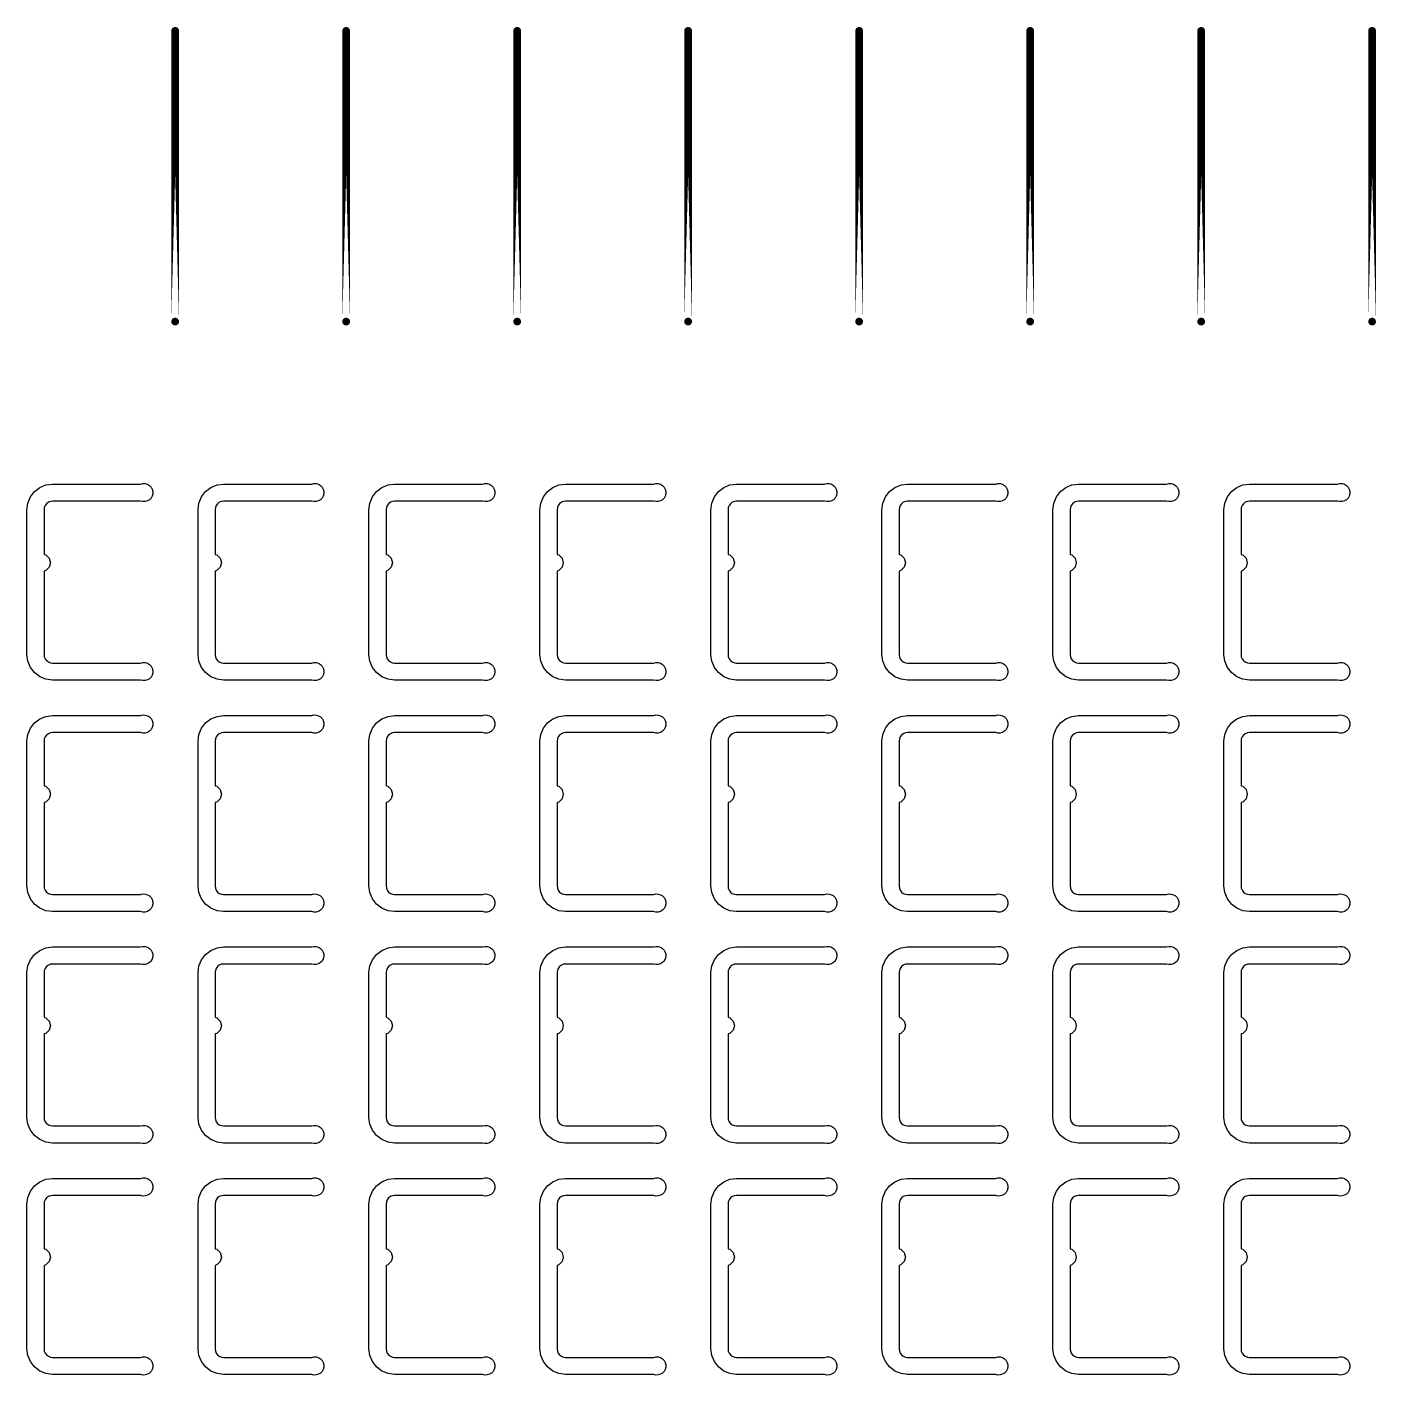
# Model space of a CAD drawing. Extents: x 11 to 212, y 11 to 212.
# Drawn here: x 65.55 to 79.48, y 161.53 to 175.44 of the extents above; entities that cross this region are included whole.
import ezdxf

# ---------------------------------------------------------------- set-up
doc = ezdxf.new("R2010")
doc.units = 0
doc.layers.get('0').update_dxf_attribs({"linetype": 'continuous'})
doc.layers.add('L4', color=7, linetype='continuous')

# ---------------------------------------------------------------- blocks, each defined once
blk = doc.blocks.new('cutlineendpoint')
at = {"const_width": 0.04}
blk.add_lwpolyline([(-0.02, 0, 1), (0.02, 0, 1)], format="xyb", close=True, dxfattribs=at)

msp = doc.modelspace()

# ---------------------------------------------------------------- linework, layer by layer
at = {"layer": 'L4', "const_width": 0.08}
for points in [[(67.082, 172.4), (67.082, 175.4)], [(68.847, 172.4), (68.847, 175.4)], [(70.612, 172.4), (70.612, 175.4)], [(72.376, 172.4), (72.376, 175.4)], [(74.141, 172.4), (74.141, 175.4)], [(75.906, 172.4), (75.906, 175.4)], [(77.671, 172.4), (77.671, 175.4)], [(79.435, 172.4), (79.435, 175.4)]]:
    msp.add_lwpolyline(points, close=True, dxfattribs=at)
at = {"layer": 'L4'}
for points in [[(66.726, 168.876), (66.75, 168.882), (66.774, 168.881), (66.797, 168.874), (66.817, 168.862), (66.834, 168.845), (66.846, 168.824), (66.852, 168.8), (66.852, 168.776), (66.846, 168.753), (66.834, 168.732), (66.817, 168.715), (66.797, 168.702), (66.774, 168.695), (66.75, 168.695), (66.726, 168.7), (65.818, 168.7), (65.749, 168.709), (65.685, 168.735), (65.63, 168.778), (65.588, 168.832), (65.562, 168.896), (65.553, 168.965), (65.553, 170.459), (65.562, 170.527), (65.588, 170.591), (65.63, 170.646), (65.685, 170.688), (65.749, 170.715), (65.818, 170.724), (66.726, 170.724), (66.75, 170.729), (66.774, 170.728), (66.797, 170.721), (66.817, 170.709), (66.834, 170.692), (66.846, 170.671), (66.852, 170.647), (66.852, 170.623), (66.846, 170.6), (66.834, 170.579), (66.817, 170.562), (66.797, 170.549), (66.774, 170.542), (66.75, 170.542), (66.726, 170.547), (65.818, 170.547), (65.795, 170.544), (65.774, 170.535), (65.755, 170.521), (65.741, 170.503), (65.732, 170.482), (65.729, 170.459), (65.729, 169.998), (65.747, 169.993), (65.782, 169.959), (65.794, 169.912), (65.782, 169.865), (65.747, 169.83), (65.729, 169.826), (65.729, 168.965), (65.732, 168.942), (65.741, 168.921), (65.755, 168.902), (65.774, 168.888), (65.795, 168.879), (65.818, 168.876)], [(68.491, 168.876), (68.514, 168.882), (68.538, 168.881), (68.561, 168.874), (68.582, 168.862), (68.599, 168.845), (68.611, 168.824), (68.617, 168.8), (68.617, 168.776), (68.611, 168.753), (68.599, 168.732), (68.582, 168.715), (68.561, 168.702), (68.538, 168.695), (68.514, 168.695), (68.491, 168.7), (67.582, 168.7), (67.514, 168.709), (67.45, 168.735), (67.395, 168.778), (67.353, 168.832), (67.327, 168.896), (67.318, 168.965), (67.318, 170.459), (67.327, 170.527), (67.353, 170.591), (67.395, 170.646), (67.45, 170.688), (67.514, 170.715), (67.582, 170.724), (68.491, 170.724), (68.514, 170.729), (68.538, 170.728), (68.561, 170.721), (68.582, 170.709), (68.599, 170.692), (68.611, 170.671), (68.617, 170.647), (68.617, 170.623), (68.611, 170.6), (68.599, 170.579), (68.582, 170.562), (68.561, 170.549), (68.538, 170.542), (68.514, 170.542), (68.491, 170.547), (67.582, 170.547), (67.56, 170.544), (67.538, 170.535), (67.52, 170.521), (67.506, 170.503), (67.497, 170.482), (67.494, 170.459), (67.494, 169.998), (67.512, 169.993), (67.546, 169.959), (67.559, 169.912), (67.546, 169.865), (67.512, 169.83), (67.494, 169.826), (67.494, 168.965), (67.497, 168.942), (67.506, 168.921), (67.52, 168.902), (67.538, 168.888), (67.56, 168.879), (67.582, 168.876)], [(70.255, 168.876), (70.279, 168.882), (70.303, 168.881), (70.326, 168.874), (70.347, 168.862), (70.364, 168.845), (70.375, 168.824), (70.382, 168.8), (70.382, 168.776), (70.375, 168.753), (70.364, 168.732), (70.347, 168.715), (70.326, 168.702), (70.303, 168.695), (70.279, 168.695), (70.255, 168.7), (69.347, 168.7), (69.279, 168.709), (69.215, 168.735), (69.16, 168.778), (69.118, 168.832), (69.091, 168.896), (69.082, 168.965), (69.082, 170.459), (69.091, 170.527), (69.118, 170.591), (69.16, 170.646), (69.215, 170.688), (69.279, 170.715), (69.347, 170.724), (70.255, 170.724), (70.279, 170.729), (70.303, 170.728), (70.326, 170.721), (70.347, 170.709), (70.364, 170.692), (70.375, 170.671), (70.382, 170.647), (70.382, 170.623), (70.375, 170.6), (70.364, 170.579), (70.347, 170.562), (70.326, 170.549), (70.303, 170.542), (70.279, 170.542), (70.255, 170.547), (69.347, 170.547), (69.324, 170.544), (69.303, 170.535), (69.285, 170.521), (69.271, 170.503), (69.262, 170.482), (69.259, 170.459), (69.259, 169.998), (69.276, 169.993), (69.311, 169.959), (69.324, 169.912), (69.311, 169.865), (69.276, 169.83), (69.259, 169.826), (69.259, 168.965), (69.262, 168.942), (69.271, 168.921), (69.285, 168.902), (69.303, 168.888), (69.324, 168.879), (69.347, 168.876)], [(72.02, 168.876), (72.044, 168.882), (72.068, 168.881), (72.091, 168.874), (72.112, 168.862), (72.128, 168.845), (72.14, 168.824), (72.146, 168.8), (72.146, 168.776), (72.14, 168.753), (72.128, 168.732), (72.112, 168.715), (72.091, 168.702), (72.068, 168.695), (72.044, 168.695), (72.02, 168.7), (71.112, 168.7), (71.043, 168.709), (70.979, 168.735), (70.925, 168.778), (70.883, 168.832), (70.856, 168.896), (70.847, 168.965), (70.847, 170.459), (70.856, 170.527), (70.883, 170.591), (70.925, 170.646), (70.979, 170.688), (71.043, 170.715), (71.112, 170.724), (72.02, 170.724), (72.044, 170.729), (72.068, 170.728), (72.091, 170.721), (72.112, 170.709), (72.128, 170.692), (72.14, 170.671), (72.146, 170.647), (72.146, 170.623), (72.14, 170.6), (72.128, 170.579), (72.112, 170.562), (72.091, 170.549), (72.068, 170.542), (72.044, 170.542), (72.02, 170.547), (71.112, 170.547), (71.089, 170.544), (71.068, 170.535), (71.049, 170.521), (71.035, 170.503), (71.027, 170.482), (71.024, 170.459), (71.024, 169.998), (71.041, 169.993), (71.076, 169.959), (71.088, 169.912), (71.076, 169.865), (71.041, 169.83), (71.024, 169.826), (71.024, 168.965), (71.027, 168.942), (71.035, 168.921), (71.049, 168.902), (71.068, 168.888), (71.089, 168.879), (71.112, 168.876)], [(73.785, 168.876), (73.808, 168.882), (73.832, 168.881), (73.856, 168.874), (73.876, 168.862), (73.893, 168.845), (73.905, 168.824), (73.911, 168.8), (73.911, 168.776), (73.905, 168.753), (73.893, 168.732), (73.876, 168.715), (73.856, 168.702), (73.832, 168.695), (73.808, 168.695), (73.785, 168.7), (72.876, 168.7), (72.808, 168.709), (72.744, 168.735), (72.689, 168.778), (72.647, 168.832), (72.621, 168.896), (72.612, 168.965), (72.612, 170.459), (72.621, 170.527), (72.647, 170.591), (72.689, 170.646), (72.744, 170.688), (72.808, 170.715), (72.876, 170.724), (73.785, 170.724), (73.808, 170.729), (73.832, 170.728), (73.856, 170.721), (73.876, 170.709), (73.893, 170.692), (73.905, 170.671), (73.911, 170.647), (73.911, 170.623), (73.905, 170.6), (73.893, 170.579), (73.876, 170.562), (73.856, 170.549), (73.832, 170.542), (73.808, 170.542), (73.785, 170.547), (72.876, 170.547), (72.854, 170.544), (72.832, 170.535), (72.814, 170.521), (72.8, 170.503), (72.791, 170.482), (72.788, 170.459), (72.788, 169.998), (72.806, 169.993), (72.84, 169.959), (72.853, 169.912), (72.84, 169.865), (72.806, 169.83), (72.788, 169.826), (72.788, 168.965), (72.791, 168.942), (72.8, 168.921), (72.814, 168.902), (72.832, 168.888), (72.854, 168.879), (72.876, 168.876)], [(75.55, 168.876), (75.573, 168.882), (75.597, 168.881), (75.62, 168.874), (75.641, 168.862), (75.658, 168.845), (75.67, 168.824), (75.676, 168.8), (75.676, 168.776), (75.67, 168.753), (75.658, 168.732), (75.641, 168.715), (75.62, 168.702), (75.597, 168.695), (75.573, 168.695), (75.55, 168.7), (74.641, 168.7), (74.573, 168.709), (74.509, 168.735), (74.454, 168.778), (74.412, 168.832), (74.385, 168.896), (74.376, 168.965), (74.376, 170.459), (74.385, 170.527), (74.412, 170.591), (74.454, 170.646), (74.509, 170.688), (74.573, 170.715), (74.641, 170.724), (75.55, 170.724), (75.573, 170.729), (75.597, 170.728), (75.62, 170.721), (75.641, 170.709), (75.658, 170.692), (75.67, 170.671), (75.676, 170.647), (75.676, 170.623), (75.67, 170.6), (75.658, 170.579), (75.641, 170.562), (75.62, 170.549), (75.597, 170.542), (75.573, 170.542), (75.55, 170.547), (74.641, 170.547), (74.618, 170.544), (74.597, 170.535), (74.579, 170.521), (74.565, 170.503), (74.556, 170.482), (74.553, 170.459), (74.553, 169.998), (74.571, 169.993), (74.605, 169.959), (74.618, 169.912), (74.605, 169.865), (74.571, 169.83), (74.553, 169.826), (74.553, 168.965), (74.556, 168.942), (74.565, 168.921), (74.579, 168.902), (74.597, 168.888), (74.618, 168.879), (74.641, 168.876)], [(77.314, 168.876), (77.338, 168.882), (77.362, 168.881), (77.385, 168.874), (77.406, 168.862), (77.422, 168.845), (77.434, 168.824), (77.44, 168.8), (77.44, 168.776), (77.434, 168.753), (77.422, 168.732), (77.406, 168.715), (77.385, 168.702), (77.362, 168.695), (77.338, 168.695), (77.314, 168.7), (76.406, 168.7), (76.337, 168.709), (76.274, 168.735), (76.219, 168.778), (76.177, 168.832), (76.15, 168.896), (76.141, 168.965), (76.141, 170.459), (76.15, 170.527), (76.177, 170.591), (76.219, 170.646), (76.274, 170.688), (76.337, 170.715), (76.406, 170.724), (77.314, 170.724), (77.338, 170.729), (77.362, 170.728), (77.385, 170.721), (77.406, 170.709), (77.422, 170.692), (77.434, 170.671), (77.44, 170.647), (77.44, 170.623), (77.434, 170.6), (77.422, 170.579), (77.406, 170.562), (77.385, 170.549), (77.362, 170.542), (77.338, 170.542), (77.314, 170.547), (76.406, 170.547), (76.383, 170.544), (76.362, 170.535), (76.343, 170.521), (76.329, 170.503), (76.321, 170.482), (76.318, 170.459), (76.318, 169.998), (76.335, 169.993), (76.37, 169.959), (76.382, 169.912), (76.37, 169.865), (76.335, 169.83), (76.318, 169.826), (76.318, 168.965), (76.321, 168.942), (76.329, 168.921), (76.343, 168.902), (76.362, 168.888), (76.383, 168.879), (76.406, 168.876)], [(79.079, 168.876), (79.103, 168.882), (79.127, 168.881), (79.15, 168.874), (79.17, 168.862), (79.187, 168.845), (79.199, 168.824), (79.205, 168.8), (79.205, 168.776), (79.199, 168.753), (79.187, 168.732), (79.17, 168.715), (79.15, 168.702), (79.127, 168.695), (79.103, 168.695), (79.079, 168.7), (78.171, 168.7), (78.102, 168.709), (78.038, 168.735), (77.983, 168.778), (77.941, 168.832), (77.915, 168.896), (77.906, 168.965), (77.906, 170.459), (77.915, 170.527), (77.941, 170.591), (77.983, 170.646), (78.038, 170.688), (78.102, 170.715), (78.171, 170.724), (79.079, 170.724), (79.103, 170.729), (79.127, 170.728), (79.15, 170.721), (79.17, 170.709), (79.187, 170.692), (79.199, 170.671), (79.205, 170.647), (79.205, 170.623), (79.199, 170.6), (79.187, 170.579), (79.17, 170.562), (79.15, 170.549), (79.127, 170.542), (79.103, 170.542), (79.079, 170.547), (78.171, 170.547), (78.148, 170.544), (78.126, 170.535), (78.108, 170.521), (78.094, 170.503), (78.085, 170.482), (78.082, 170.459), (78.082, 169.998), (78.1, 169.993), (78.134, 169.959), (78.147, 169.912), (78.134, 169.865), (78.1, 169.83), (78.082, 169.826), (78.082, 168.965), (78.085, 168.942), (78.094, 168.921), (78.108, 168.902), (78.126, 168.888), (78.148, 168.879), (78.171, 168.876)], [(66.726, 166.488), (66.75, 166.494), (66.774, 166.493), (66.797, 166.486), (66.817, 166.474), (66.834, 166.456), (66.846, 166.435), (66.852, 166.412), (66.852, 166.388), (66.846, 166.365), (66.834, 166.344), (66.817, 166.326), (66.797, 166.314), (66.774, 166.307), (66.75, 166.306), (66.726, 166.312), (65.818, 166.312), (65.749, 166.321), (65.685, 166.347), (65.63, 166.389), (65.588, 166.444), (65.562, 166.508), (65.553, 166.576), (65.553, 168.071), (65.562, 168.139), (65.588, 168.203), (65.63, 168.258), (65.685, 168.3), (65.749, 168.326), (65.818, 168.335), (66.726, 168.335), (66.75, 168.341), (66.774, 168.34), (66.797, 168.333), (66.817, 168.321), (66.834, 168.303), (66.846, 168.282), (66.852, 168.259), (66.852, 168.235), (66.846, 168.212), (66.834, 168.191), (66.817, 168.173), (66.797, 168.161), (66.774, 168.154), (66.75, 168.153), (66.726, 168.159), (65.818, 168.159), (65.795, 168.156), (65.774, 168.147), (65.755, 168.133), (65.741, 168.115), (65.732, 168.093), (65.729, 168.071), (65.729, 167.61), (65.747, 167.605), (65.782, 167.571), (65.794, 167.524), (65.782, 167.476), (65.747, 167.442), (65.729, 167.437), (65.729, 166.576), (65.732, 166.554), (65.741, 166.532), (65.755, 166.514), (65.774, 166.5), (65.795, 166.491), (65.818, 166.488)], [(68.491, 166.488), (68.514, 166.494), (68.538, 166.493), (68.561, 166.486), (68.582, 166.474), (68.599, 166.456), (68.611, 166.435), (68.617, 166.412), (68.617, 166.388), (68.611, 166.365), (68.599, 166.344), (68.582, 166.326), (68.561, 166.314), (68.538, 166.307), (68.514, 166.306), (68.491, 166.312), (67.582, 166.312), (67.514, 166.321), (67.45, 166.347), (67.395, 166.389), (67.353, 166.444), (67.327, 166.508), (67.318, 166.576), (67.318, 168.071), (67.327, 168.139), (67.353, 168.203), (67.395, 168.258), (67.45, 168.3), (67.514, 168.326), (67.582, 168.335), (68.491, 168.335), (68.514, 168.341), (68.538, 168.34), (68.561, 168.333), (68.582, 168.321), (68.599, 168.303), (68.611, 168.282), (68.617, 168.259), (68.617, 168.235), (68.611, 168.212), (68.599, 168.191), (68.582, 168.173), (68.561, 168.161), (68.538, 168.154), (68.514, 168.153), (68.491, 168.159), (67.582, 168.159), (67.56, 168.156), (67.538, 168.147), (67.52, 168.133), (67.506, 168.115), (67.497, 168.093), (67.494, 168.071), (67.494, 167.61), (67.512, 167.605), (67.546, 167.571), (67.559, 167.524), (67.546, 167.476), (67.512, 167.442), (67.494, 167.437), (67.494, 166.576), (67.497, 166.554), (67.506, 166.532), (67.52, 166.514), (67.538, 166.5), (67.56, 166.491), (67.582, 166.488)], [(70.255, 166.488), (70.279, 166.494), (70.303, 166.493), (70.326, 166.486), (70.347, 166.474), (70.364, 166.456), (70.375, 166.435), (70.382, 166.412), (70.382, 166.388), (70.375, 166.365), (70.364, 166.344), (70.347, 166.326), (70.326, 166.314), (70.303, 166.307), (70.279, 166.306), (70.255, 166.312), (69.347, 166.312), (69.279, 166.321), (69.215, 166.347), (69.16, 166.389), (69.118, 166.444), (69.091, 166.508), (69.082, 166.576), (69.082, 168.071), (69.091, 168.139), (69.118, 168.203), (69.16, 168.258), (69.215, 168.3), (69.279, 168.326), (69.347, 168.335), (70.255, 168.335), (70.279, 168.341), (70.303, 168.34), (70.326, 168.333), (70.347, 168.321), (70.364, 168.303), (70.375, 168.282), (70.382, 168.259), (70.382, 168.235), (70.375, 168.212), (70.364, 168.191), (70.347, 168.173), (70.326, 168.161), (70.303, 168.154), (70.279, 168.153), (70.255, 168.159), (69.347, 168.159), (69.324, 168.156), (69.303, 168.147), (69.285, 168.133), (69.271, 168.115), (69.262, 168.093), (69.259, 168.071), (69.259, 167.61), (69.276, 167.605), (69.311, 167.571), (69.324, 167.524), (69.311, 167.476), (69.276, 167.442), (69.259, 167.437), (69.259, 166.576), (69.262, 166.554), (69.271, 166.532), (69.285, 166.514), (69.303, 166.5), (69.324, 166.491), (69.347, 166.488)], [(72.02, 166.488), (72.044, 166.494), (72.068, 166.493), (72.091, 166.486), (72.112, 166.474), (72.128, 166.456), (72.14, 166.435), (72.146, 166.412), (72.146, 166.388), (72.14, 166.365), (72.128, 166.344), (72.112, 166.326), (72.091, 166.314), (72.068, 166.307), (72.044, 166.306), (72.02, 166.312), (71.112, 166.312), (71.043, 166.321), (70.979, 166.347), (70.925, 166.389), (70.883, 166.444), (70.856, 166.508), (70.847, 166.576), (70.847, 168.071), (70.856, 168.139), (70.883, 168.203), (70.925, 168.258), (70.979, 168.3), (71.043, 168.326), (71.112, 168.335), (72.02, 168.335), (72.044, 168.341), (72.068, 168.34), (72.091, 168.333), (72.112, 168.321), (72.128, 168.303), (72.14, 168.282), (72.146, 168.259), (72.146, 168.235), (72.14, 168.212), (72.128, 168.191), (72.112, 168.173), (72.091, 168.161), (72.068, 168.154), (72.044, 168.153), (72.02, 168.159), (71.112, 168.159), (71.089, 168.156), (71.068, 168.147), (71.049, 168.133), (71.035, 168.115), (71.027, 168.093), (71.024, 168.071), (71.024, 167.61), (71.041, 167.605), (71.076, 167.571), (71.088, 167.524), (71.076, 167.476), (71.041, 167.442), (71.024, 167.437), (71.024, 166.576), (71.027, 166.554), (71.035, 166.532), (71.049, 166.514), (71.068, 166.5), (71.089, 166.491), (71.112, 166.488)], [(73.785, 166.488), (73.808, 166.494), (73.832, 166.493), (73.856, 166.486), (73.876, 166.474), (73.893, 166.456), (73.905, 166.435), (73.911, 166.412), (73.911, 166.388), (73.905, 166.365), (73.893, 166.344), (73.876, 166.326), (73.856, 166.314), (73.832, 166.307), (73.808, 166.306), (73.785, 166.312), (72.876, 166.312), (72.808, 166.321), (72.744, 166.347), (72.689, 166.389), (72.647, 166.444), (72.621, 166.508), (72.612, 166.576), (72.612, 168.071), (72.621, 168.139), (72.647, 168.203), (72.689, 168.258), (72.744, 168.3), (72.808, 168.326), (72.876, 168.335), (73.785, 168.335), (73.808, 168.341), (73.832, 168.34), (73.856, 168.333), (73.876, 168.321), (73.893, 168.303), (73.905, 168.282), (73.911, 168.259), (73.911, 168.235), (73.905, 168.212), (73.893, 168.191), (73.876, 168.173), (73.856, 168.161), (73.832, 168.154), (73.808, 168.153), (73.785, 168.159), (72.876, 168.159), (72.854, 168.156), (72.832, 168.147), (72.814, 168.133), (72.8, 168.115), (72.791, 168.093), (72.788, 168.071), (72.788, 167.61), (72.806, 167.605), (72.84, 167.571), (72.853, 167.524), (72.84, 167.476), (72.806, 167.442), (72.788, 167.437), (72.788, 166.576), (72.791, 166.554), (72.8, 166.532), (72.814, 166.514), (72.832, 166.5), (72.854, 166.491), (72.876, 166.488)], [(75.55, 166.488), (75.573, 166.494), (75.597, 166.493), (75.62, 166.486), (75.641, 166.474), (75.658, 166.456), (75.67, 166.435), (75.676, 166.412), (75.676, 166.388), (75.67, 166.365), (75.658, 166.344), (75.641, 166.326), (75.62, 166.314), (75.597, 166.307), (75.573, 166.306), (75.55, 166.312), (74.641, 166.312), (74.573, 166.321), (74.509, 166.347), (74.454, 166.389), (74.412, 166.444), (74.385, 166.508), (74.376, 166.576), (74.376, 168.071), (74.385, 168.139), (74.412, 168.203), (74.454, 168.258), (74.509, 168.3), (74.573, 168.326), (74.641, 168.335), (75.55, 168.335), (75.573, 168.341), (75.597, 168.34), (75.62, 168.333), (75.641, 168.321), (75.658, 168.303), (75.67, 168.282), (75.676, 168.259), (75.676, 168.235), (75.67, 168.212), (75.658, 168.191), (75.641, 168.173), (75.62, 168.161), (75.597, 168.154), (75.573, 168.153), (75.55, 168.159), (74.641, 168.159), (74.618, 168.156), (74.597, 168.147), (74.579, 168.133), (74.565, 168.115), (74.556, 168.093), (74.553, 168.071), (74.553, 167.61), (74.571, 167.605), (74.605, 167.571), (74.618, 167.524), (74.605, 167.476), (74.571, 167.442), (74.553, 167.437), (74.553, 166.576), (74.556, 166.554), (74.565, 166.532), (74.579, 166.514), (74.597, 166.5), (74.618, 166.491), (74.641, 166.488)], [(77.314, 166.488), (77.338, 166.494), (77.362, 166.493), (77.385, 166.486), (77.406, 166.474), (77.422, 166.456), (77.434, 166.435), (77.44, 166.412), (77.44, 166.388), (77.434, 166.365), (77.422, 166.344), (77.406, 166.326), (77.385, 166.314), (77.362, 166.307), (77.338, 166.306), (77.314, 166.312), (76.406, 166.312), (76.337, 166.321), (76.274, 166.347), (76.219, 166.389), (76.177, 166.444), (76.15, 166.508), (76.141, 166.576), (76.141, 168.071), (76.15, 168.139), (76.177, 168.203), (76.219, 168.258), (76.274, 168.3), (76.337, 168.326), (76.406, 168.335), (77.314, 168.335), (77.338, 168.341), (77.362, 168.34), (77.385, 168.333), (77.406, 168.321), (77.422, 168.303), (77.434, 168.282), (77.44, 168.259), (77.44, 168.235), (77.434, 168.212), (77.422, 168.191), (77.406, 168.173), (77.385, 168.161), (77.362, 168.154), (77.338, 168.153), (77.314, 168.159), (76.406, 168.159), (76.383, 168.156), (76.362, 168.147), (76.343, 168.133), (76.329, 168.115), (76.321, 168.093), (76.318, 168.071), (76.318, 167.61), (76.335, 167.605), (76.37, 167.571), (76.382, 167.524), (76.37, 167.476), (76.335, 167.442), (76.318, 167.437), (76.318, 166.576), (76.321, 166.554), (76.329, 166.532), (76.343, 166.514), (76.362, 166.5), (76.383, 166.491), (76.406, 166.488)], [(79.079, 166.488), (79.103, 166.494), (79.127, 166.493), (79.15, 166.486), (79.17, 166.474), (79.187, 166.456), (79.199, 166.435), (79.205, 166.412), (79.205, 166.388), (79.199, 166.365), (79.187, 166.344), (79.17, 166.326), (79.15, 166.314), (79.127, 166.307), (79.103, 166.306), (79.079, 166.312), (78.171, 166.312), (78.102, 166.321), (78.038, 166.347), (77.983, 166.389), (77.941, 166.444), (77.915, 166.508), (77.906, 166.576), (77.906, 168.071), (77.915, 168.139), (77.941, 168.203), (77.983, 168.258), (78.038, 168.3), (78.102, 168.326), (78.171, 168.335), (79.079, 168.335), (79.103, 168.341), (79.127, 168.34), (79.15, 168.333), (79.17, 168.321), (79.187, 168.303), (79.199, 168.282), (79.205, 168.259), (79.205, 168.235), (79.199, 168.212), (79.187, 168.191), (79.17, 168.173), (79.15, 168.161), (79.127, 168.154), (79.103, 168.153), (79.079, 168.159), (78.171, 168.159), (78.148, 168.156), (78.126, 168.147), (78.108, 168.133), (78.094, 168.115), (78.085, 168.093), (78.082, 168.071), (78.082, 167.61), (78.1, 167.605), (78.134, 167.571), (78.147, 167.524), (78.134, 167.476), (78.1, 167.442), (78.082, 167.437), (78.082, 166.576), (78.085, 166.554), (78.094, 166.532), (78.108, 166.514), (78.126, 166.5), (78.148, 166.491), (78.171, 166.488)], [(66.726, 164.1), (66.75, 164.105), (66.774, 164.105), (66.797, 164.098), (66.817, 164.085), (66.834, 164.068), (66.846, 164.047), (66.852, 164.024), (66.852, 164), (66.846, 163.976), (66.834, 163.955), (66.817, 163.938), (66.797, 163.926), (66.774, 163.919), (66.75, 163.918), (66.726, 163.924), (65.818, 163.924), (65.749, 163.933), (65.685, 163.959), (65.63, 164.001), (65.588, 164.056), (65.562, 164.12), (65.553, 164.188), (65.553, 165.682), (65.562, 165.751), (65.588, 165.815), (65.63, 165.87), (65.685, 165.912), (65.749, 165.938), (65.818, 165.947), (66.726, 165.947), (66.75, 165.952), (66.774, 165.952), (66.797, 165.945), (66.817, 165.932), (66.834, 165.915), (66.846, 165.894), (66.852, 165.871), (66.852, 165.847), (66.846, 165.823), (66.834, 165.802), (66.817, 165.785), (66.797, 165.773), (66.774, 165.766), (66.75, 165.765), (66.726, 165.771), (65.818, 165.771), (65.795, 165.768), (65.774, 165.759), (65.755, 165.745), (65.741, 165.726), (65.732, 165.705), (65.729, 165.682), (65.729, 165.222), (65.747, 165.217), (65.782, 165.182), (65.794, 165.135), (65.782, 165.088), (65.747, 165.054), (65.729, 165.049), (65.729, 164.188), (65.732, 164.165), (65.741, 164.144), (65.755, 164.126), (65.774, 164.112), (65.795, 164.103), (65.818, 164.1)], [(68.491, 164.1), (68.514, 164.105), (68.538, 164.105), (68.561, 164.098), (68.582, 164.085), (68.599, 164.068), (68.611, 164.047), (68.617, 164.024), (68.617, 164), (68.611, 163.976), (68.599, 163.955), (68.582, 163.938), (68.561, 163.926), (68.538, 163.919), (68.514, 163.918), (68.491, 163.924), (67.582, 163.924), (67.514, 163.933), (67.45, 163.959), (67.395, 164.001), (67.353, 164.056), (67.327, 164.12), (67.318, 164.188), (67.318, 165.682), (67.327, 165.751), (67.353, 165.815), (67.395, 165.87), (67.45, 165.912), (67.514, 165.938), (67.582, 165.947), (68.491, 165.947), (68.514, 165.952), (68.538, 165.952), (68.561, 165.945), (68.582, 165.932), (68.599, 165.915), (68.611, 165.894), (68.617, 165.871), (68.617, 165.847), (68.611, 165.823), (68.599, 165.802), (68.582, 165.785), (68.561, 165.773), (68.538, 165.766), (68.514, 165.765), (68.491, 165.771), (67.582, 165.771), (67.56, 165.768), (67.538, 165.759), (67.52, 165.745), (67.506, 165.726), (67.497, 165.705), (67.494, 165.682), (67.494, 165.222), (67.512, 165.217), (67.546, 165.182), (67.559, 165.135), (67.546, 165.088), (67.512, 165.054), (67.494, 165.049), (67.494, 164.188), (67.497, 164.165), (67.506, 164.144), (67.52, 164.126), (67.538, 164.112), (67.56, 164.103), (67.582, 164.1)], [(70.255, 164.1), (70.279, 164.105), (70.303, 164.105), (70.326, 164.098), (70.347, 164.085), (70.364, 164.068), (70.375, 164.047), (70.382, 164.024), (70.382, 164), (70.375, 163.976), (70.364, 163.955), (70.347, 163.938), (70.326, 163.926), (70.303, 163.919), (70.279, 163.918), (70.255, 163.924), (69.347, 163.924), (69.279, 163.933), (69.215, 163.959), (69.16, 164.001), (69.118, 164.056), (69.091, 164.12), (69.082, 164.188), (69.082, 165.682), (69.091, 165.751), (69.118, 165.815), (69.16, 165.87), (69.215, 165.912), (69.279, 165.938), (69.347, 165.947), (70.255, 165.947), (70.279, 165.952), (70.303, 165.952), (70.326, 165.945), (70.347, 165.932), (70.364, 165.915), (70.375, 165.894), (70.382, 165.871), (70.382, 165.847), (70.375, 165.823), (70.364, 165.802), (70.347, 165.785), (70.326, 165.773), (70.303, 165.766), (70.279, 165.765), (70.255, 165.771), (69.347, 165.771), (69.324, 165.768), (69.303, 165.759), (69.285, 165.745), (69.271, 165.726), (69.262, 165.705), (69.259, 165.682), (69.259, 165.222), (69.276, 165.217), (69.311, 165.182), (69.324, 165.135), (69.311, 165.088), (69.276, 165.054), (69.259, 165.049), (69.259, 164.188), (69.262, 164.165), (69.271, 164.144), (69.285, 164.126), (69.303, 164.112), (69.324, 164.103), (69.347, 164.1)], [(72.02, 164.1), (72.044, 164.105), (72.068, 164.105), (72.091, 164.098), (72.112, 164.085), (72.128, 164.068), (72.14, 164.047), (72.146, 164.024), (72.146, 164), (72.14, 163.976), (72.128, 163.955), (72.112, 163.938), (72.091, 163.926), (72.068, 163.919), (72.044, 163.918), (72.02, 163.924), (71.112, 163.924), (71.043, 163.933), (70.979, 163.959), (70.925, 164.001), (70.883, 164.056), (70.856, 164.12), (70.847, 164.188), (70.847, 165.682), (70.856, 165.751), (70.883, 165.815), (70.925, 165.87), (70.979, 165.912), (71.043, 165.938), (71.112, 165.947), (72.02, 165.947), (72.044, 165.952), (72.068, 165.952), (72.091, 165.945), (72.112, 165.932), (72.128, 165.915), (72.14, 165.894), (72.146, 165.871), (72.146, 165.847), (72.14, 165.823), (72.128, 165.802), (72.112, 165.785), (72.091, 165.773), (72.068, 165.766), (72.044, 165.765), (72.02, 165.771), (71.112, 165.771), (71.089, 165.768), (71.068, 165.759), (71.049, 165.745), (71.035, 165.726), (71.027, 165.705), (71.024, 165.682), (71.024, 165.222), (71.041, 165.217), (71.076, 165.182), (71.088, 165.135), (71.076, 165.088), (71.041, 165.054), (71.024, 165.049), (71.024, 164.188), (71.027, 164.165), (71.035, 164.144), (71.049, 164.126), (71.068, 164.112), (71.089, 164.103), (71.112, 164.1)], [(73.785, 164.1), (73.808, 164.105), (73.832, 164.105), (73.856, 164.098), (73.876, 164.085), (73.893, 164.068), (73.905, 164.047), (73.911, 164.024), (73.911, 164), (73.905, 163.976), (73.893, 163.955), (73.876, 163.938), (73.856, 163.926), (73.832, 163.919), (73.808, 163.918), (73.785, 163.924), (72.876, 163.924), (72.808, 163.933), (72.744, 163.959), (72.689, 164.001), (72.647, 164.056), (72.621, 164.12), (72.612, 164.188), (72.612, 165.682), (72.621, 165.751), (72.647, 165.815), (72.689, 165.87), (72.744, 165.912), (72.808, 165.938), (72.876, 165.947), (73.785, 165.947), (73.808, 165.952), (73.832, 165.952), (73.856, 165.945), (73.876, 165.932), (73.893, 165.915), (73.905, 165.894), (73.911, 165.871), (73.911, 165.847), (73.905, 165.823), (73.893, 165.802), (73.876, 165.785), (73.856, 165.773), (73.832, 165.766), (73.808, 165.765), (73.785, 165.771), (72.876, 165.771), (72.854, 165.768), (72.832, 165.759), (72.814, 165.745), (72.8, 165.726), (72.791, 165.705), (72.788, 165.682), (72.788, 165.222), (72.806, 165.217), (72.84, 165.182), (72.853, 165.135), (72.84, 165.088), (72.806, 165.054), (72.788, 165.049), (72.788, 164.188), (72.791, 164.165), (72.8, 164.144), (72.814, 164.126), (72.832, 164.112), (72.854, 164.103), (72.876, 164.1)], [(75.55, 164.1), (75.573, 164.105), (75.597, 164.105), (75.62, 164.098), (75.641, 164.085), (75.658, 164.068), (75.67, 164.047), (75.676, 164.024), (75.676, 164), (75.67, 163.976), (75.658, 163.955), (75.641, 163.938), (75.62, 163.926), (75.597, 163.919), (75.573, 163.918), (75.55, 163.924), (74.641, 163.924), (74.573, 163.933), (74.509, 163.959), (74.454, 164.001), (74.412, 164.056), (74.385, 164.12), (74.376, 164.188), (74.376, 165.682), (74.385, 165.751), (74.412, 165.815), (74.454, 165.87), (74.509, 165.912), (74.573, 165.938), (74.641, 165.947), (75.55, 165.947), (75.573, 165.952), (75.597, 165.952), (75.62, 165.945), (75.641, 165.932), (75.658, 165.915), (75.67, 165.894), (75.676, 165.871), (75.676, 165.847), (75.67, 165.823), (75.658, 165.802), (75.641, 165.785), (75.62, 165.773), (75.597, 165.766), (75.573, 165.765), (75.55, 165.771), (74.641, 165.771), (74.618, 165.768), (74.597, 165.759), (74.579, 165.745), (74.565, 165.726), (74.556, 165.705), (74.553, 165.682), (74.553, 165.222), (74.571, 165.217), (74.605, 165.182), (74.618, 165.135), (74.605, 165.088), (74.571, 165.054), (74.553, 165.049), (74.553, 164.188), (74.556, 164.165), (74.565, 164.144), (74.579, 164.126), (74.597, 164.112), (74.618, 164.103), (74.641, 164.1)], [(77.314, 164.1), (77.338, 164.105), (77.362, 164.105), (77.385, 164.098), (77.406, 164.085), (77.422, 164.068), (77.434, 164.047), (77.44, 164.024), (77.44, 164), (77.434, 163.976), (77.422, 163.955), (77.406, 163.938), (77.385, 163.926), (77.362, 163.919), (77.338, 163.918), (77.314, 163.924), (76.406, 163.924), (76.337, 163.933), (76.274, 163.959), (76.219, 164.001), (76.177, 164.056), (76.15, 164.12), (76.141, 164.188), (76.141, 165.682), (76.15, 165.751), (76.177, 165.815), (76.219, 165.87), (76.274, 165.912), (76.337, 165.938), (76.406, 165.947), (77.314, 165.947), (77.338, 165.952), (77.362, 165.952), (77.385, 165.945), (77.406, 165.932), (77.422, 165.915), (77.434, 165.894), (77.44, 165.871), (77.44, 165.847), (77.434, 165.823), (77.422, 165.802), (77.406, 165.785), (77.385, 165.773), (77.362, 165.766), (77.338, 165.765), (77.314, 165.771), (76.406, 165.771), (76.383, 165.768), (76.362, 165.759), (76.343, 165.745), (76.329, 165.726), (76.321, 165.705), (76.318, 165.682), (76.318, 165.222), (76.335, 165.217), (76.37, 165.182), (76.382, 165.135), (76.37, 165.088), (76.335, 165.054), (76.318, 165.049), (76.318, 164.188), (76.321, 164.165), (76.329, 164.144), (76.343, 164.126), (76.362, 164.112), (76.383, 164.103), (76.406, 164.1)], [(79.079, 164.1), (79.103, 164.105), (79.127, 164.105), (79.15, 164.098), (79.17, 164.085), (79.187, 164.068), (79.199, 164.047), (79.205, 164.024), (79.205, 164), (79.199, 163.976), (79.187, 163.955), (79.17, 163.938), (79.15, 163.926), (79.127, 163.919), (79.103, 163.918), (79.079, 163.924), (78.171, 163.924), (78.102, 163.933), (78.038, 163.959), (77.983, 164.001), (77.941, 164.056), (77.915, 164.12), (77.906, 164.188), (77.906, 165.682), (77.915, 165.751), (77.941, 165.815), (77.983, 165.87), (78.038, 165.912), (78.102, 165.938), (78.171, 165.947), (79.079, 165.947), (79.103, 165.952), (79.127, 165.952), (79.15, 165.945), (79.17, 165.932), (79.187, 165.915), (79.199, 165.894), (79.205, 165.871), (79.205, 165.847), (79.199, 165.823), (79.187, 165.802), (79.17, 165.785), (79.15, 165.773), (79.127, 165.766), (79.103, 165.765), (79.079, 165.771), (78.171, 165.771), (78.148, 165.768), (78.126, 165.759), (78.108, 165.745), (78.094, 165.726), (78.085, 165.705), (78.082, 165.682), (78.082, 165.222), (78.1, 165.217), (78.134, 165.182), (78.147, 165.135), (78.134, 165.088), (78.1, 165.054), (78.082, 165.049), (78.082, 164.188), (78.085, 164.165), (78.094, 164.144), (78.108, 164.126), (78.126, 164.112), (78.148, 164.103), (78.171, 164.1)], [(66.726, 161.712), (66.75, 161.717), (66.774, 161.716), (66.797, 161.71), (66.817, 161.697), (66.834, 161.68), (66.846, 161.659), (66.852, 161.636), (66.852, 161.611), (66.846, 161.588), (66.834, 161.567), (66.817, 161.55), (66.797, 161.537), (66.774, 161.531), (66.75, 161.53), (66.726, 161.535), (65.818, 161.535), (65.749, 161.544), (65.685, 161.571), (65.63, 161.613), (65.588, 161.668), (65.562, 161.731), (65.553, 161.8), (65.553, 163.294), (65.562, 163.363), (65.588, 163.426), (65.63, 163.481), (65.685, 163.523), (65.749, 163.55), (65.818, 163.559), (66.726, 163.559), (66.75, 163.564), (66.774, 163.564), (66.797, 163.557), (66.817, 163.544), (66.834, 163.527), (66.846, 163.506), (66.852, 163.483), (66.852, 163.459), (66.846, 163.435), (66.834, 163.414), (66.817, 163.397), (66.797, 163.384), (66.774, 163.378), (66.75, 163.377), (66.726, 163.382), (65.818, 163.382), (65.795, 163.379), (65.774, 163.371), (65.755, 163.357), (65.741, 163.338), (65.732, 163.317), (65.729, 163.294), (65.729, 162.833), (65.747, 162.829), (65.782, 162.794), (65.794, 162.747), (65.782, 162.7), (65.747, 162.666), (65.729, 162.661), (65.729, 161.8), (65.732, 161.777), (65.741, 161.756), (65.755, 161.738), (65.774, 161.724), (65.795, 161.715), (65.818, 161.712)], [(68.491, 161.712), (68.514, 161.717), (68.538, 161.716), (68.561, 161.71), (68.582, 161.697), (68.599, 161.68), (68.611, 161.659), (68.617, 161.636), (68.617, 161.611), (68.611, 161.588), (68.599, 161.567), (68.582, 161.55), (68.561, 161.537), (68.538, 161.531), (68.514, 161.53), (68.491, 161.535), (67.582, 161.535), (67.514, 161.544), (67.45, 161.571), (67.395, 161.613), (67.353, 161.668), (67.327, 161.731), (67.318, 161.8), (67.318, 163.294), (67.327, 163.363), (67.353, 163.426), (67.395, 163.481), (67.45, 163.523), (67.514, 163.55), (67.582, 163.559), (68.491, 163.559), (68.514, 163.564), (68.538, 163.564), (68.561, 163.557), (68.582, 163.544), (68.599, 163.527), (68.611, 163.506), (68.617, 163.483), (68.617, 163.459), (68.611, 163.435), (68.599, 163.414), (68.582, 163.397), (68.561, 163.384), (68.538, 163.378), (68.514, 163.377), (68.491, 163.382), (67.582, 163.382), (67.56, 163.379), (67.538, 163.371), (67.52, 163.357), (67.506, 163.338), (67.497, 163.317), (67.494, 163.294), (67.494, 162.833), (67.512, 162.829), (67.546, 162.794), (67.559, 162.747), (67.546, 162.7), (67.512, 162.666), (67.494, 162.661), (67.494, 161.8), (67.497, 161.777), (67.506, 161.756), (67.52, 161.738), (67.538, 161.724), (67.56, 161.715), (67.582, 161.712)], [(70.255, 161.712), (70.279, 161.717), (70.303, 161.716), (70.326, 161.71), (70.347, 161.697), (70.364, 161.68), (70.375, 161.659), (70.382, 161.636), (70.382, 161.611), (70.375, 161.588), (70.364, 161.567), (70.347, 161.55), (70.326, 161.537), (70.303, 161.531), (70.279, 161.53), (70.255, 161.535), (69.347, 161.535), (69.279, 161.544), (69.215, 161.571), (69.16, 161.613), (69.118, 161.668), (69.091, 161.731), (69.082, 161.8), (69.082, 163.294), (69.091, 163.363), (69.118, 163.426), (69.16, 163.481), (69.215, 163.523), (69.279, 163.55), (69.347, 163.559), (70.255, 163.559), (70.279, 163.564), (70.303, 163.564), (70.326, 163.557), (70.347, 163.544), (70.364, 163.527), (70.375, 163.506), (70.382, 163.483), (70.382, 163.459), (70.375, 163.435), (70.364, 163.414), (70.347, 163.397), (70.326, 163.384), (70.303, 163.378), (70.279, 163.377), (70.255, 163.382), (69.347, 163.382), (69.324, 163.379), (69.303, 163.371), (69.285, 163.357), (69.271, 163.338), (69.262, 163.317), (69.259, 163.294), (69.259, 162.833), (69.276, 162.829), (69.311, 162.794), (69.324, 162.747), (69.311, 162.7), (69.276, 162.666), (69.259, 162.661), (69.259, 161.8), (69.262, 161.777), (69.271, 161.756), (69.285, 161.738), (69.303, 161.724), (69.324, 161.715), (69.347, 161.712)], [(72.02, 161.712), (72.044, 161.717), (72.068, 161.716), (72.091, 161.71), (72.112, 161.697), (72.128, 161.68), (72.14, 161.659), (72.146, 161.636), (72.146, 161.611), (72.14, 161.588), (72.128, 161.567), (72.112, 161.55), (72.091, 161.537), (72.068, 161.531), (72.044, 161.53), (72.02, 161.535), (71.112, 161.535), (71.043, 161.544), (70.979, 161.571), (70.925, 161.613), (70.883, 161.668), (70.856, 161.731), (70.847, 161.8), (70.847, 163.294), (70.856, 163.363), (70.883, 163.426), (70.925, 163.481), (70.979, 163.523), (71.043, 163.55), (71.112, 163.559), (72.02, 163.559), (72.044, 163.564), (72.068, 163.564), (72.091, 163.557), (72.112, 163.544), (72.128, 163.527), (72.14, 163.506), (72.146, 163.483), (72.146, 163.459), (72.14, 163.435), (72.128, 163.414), (72.112, 163.397), (72.091, 163.384), (72.068, 163.378), (72.044, 163.377), (72.02, 163.382), (71.112, 163.382), (71.089, 163.379), (71.068, 163.371), (71.049, 163.357), (71.035, 163.338), (71.027, 163.317), (71.024, 163.294), (71.024, 162.833), (71.041, 162.829), (71.076, 162.794), (71.088, 162.747), (71.076, 162.7), (71.041, 162.666), (71.024, 162.661), (71.024, 161.8), (71.027, 161.777), (71.035, 161.756), (71.049, 161.738), (71.068, 161.724), (71.089, 161.715), (71.112, 161.712)], [(73.785, 161.712), (73.808, 161.717), (73.832, 161.716), (73.856, 161.71), (73.876, 161.697), (73.893, 161.68), (73.905, 161.659), (73.911, 161.636), (73.911, 161.611), (73.905, 161.588), (73.893, 161.567), (73.876, 161.55), (73.856, 161.537), (73.832, 161.531), (73.808, 161.53), (73.785, 161.535), (72.876, 161.535), (72.808, 161.544), (72.744, 161.571), (72.689, 161.613), (72.647, 161.668), (72.621, 161.731), (72.612, 161.8), (72.612, 163.294), (72.621, 163.363), (72.647, 163.426), (72.689, 163.481), (72.744, 163.523), (72.808, 163.55), (72.876, 163.559), (73.785, 163.559), (73.808, 163.564), (73.832, 163.564), (73.856, 163.557), (73.876, 163.544), (73.893, 163.527), (73.905, 163.506), (73.911, 163.483), (73.911, 163.459), (73.905, 163.435), (73.893, 163.414), (73.876, 163.397), (73.856, 163.384), (73.832, 163.378), (73.808, 163.377), (73.785, 163.382), (72.876, 163.382), (72.854, 163.379), (72.832, 163.371), (72.814, 163.357), (72.8, 163.338), (72.791, 163.317), (72.788, 163.294), (72.788, 162.833), (72.806, 162.829), (72.84, 162.794), (72.853, 162.747), (72.84, 162.7), (72.806, 162.666), (72.788, 162.661), (72.788, 161.8), (72.791, 161.777), (72.8, 161.756), (72.814, 161.738), (72.832, 161.724), (72.854, 161.715), (72.876, 161.712)], [(75.55, 161.712), (75.573, 161.717), (75.597, 161.716), (75.62, 161.71), (75.641, 161.697), (75.658, 161.68), (75.67, 161.659), (75.676, 161.636), (75.676, 161.611), (75.67, 161.588), (75.658, 161.567), (75.641, 161.55), (75.62, 161.537), (75.597, 161.531), (75.573, 161.53), (75.55, 161.535), (74.641, 161.535), (74.573, 161.544), (74.509, 161.571), (74.454, 161.613), (74.412, 161.668), (74.385, 161.731), (74.376, 161.8), (74.376, 163.294), (74.385, 163.363), (74.412, 163.426), (74.454, 163.481), (74.509, 163.523), (74.573, 163.55), (74.641, 163.559), (75.55, 163.559), (75.573, 163.564), (75.597, 163.564), (75.62, 163.557), (75.641, 163.544), (75.658, 163.527), (75.67, 163.506), (75.676, 163.483), (75.676, 163.459), (75.67, 163.435), (75.658, 163.414), (75.641, 163.397), (75.62, 163.384), (75.597, 163.378), (75.573, 163.377), (75.55, 163.382), (74.641, 163.382), (74.618, 163.379), (74.597, 163.371), (74.579, 163.357), (74.565, 163.338), (74.556, 163.317), (74.553, 163.294), (74.553, 162.833), (74.571, 162.829), (74.605, 162.794), (74.618, 162.747), (74.605, 162.7), (74.571, 162.666), (74.553, 162.661), (74.553, 161.8), (74.556, 161.777), (74.565, 161.756), (74.579, 161.738), (74.597, 161.724), (74.618, 161.715), (74.641, 161.712)], [(77.314, 161.712), (77.338, 161.717), (77.362, 161.716), (77.385, 161.71), (77.406, 161.697), (77.422, 161.68), (77.434, 161.659), (77.44, 161.636), (77.44, 161.611), (77.434, 161.588), (77.422, 161.567), (77.406, 161.55), (77.385, 161.537), (77.362, 161.531), (77.338, 161.53), (77.314, 161.535), (76.406, 161.535), (76.337, 161.544), (76.274, 161.571), (76.219, 161.613), (76.177, 161.668), (76.15, 161.731), (76.141, 161.8), (76.141, 163.294), (76.15, 163.363), (76.177, 163.426), (76.219, 163.481), (76.274, 163.523), (76.337, 163.55), (76.406, 163.559), (77.314, 163.559), (77.338, 163.564), (77.362, 163.564), (77.385, 163.557), (77.406, 163.544), (77.422, 163.527), (77.434, 163.506), (77.44, 163.483), (77.44, 163.459), (77.434, 163.435), (77.422, 163.414), (77.406, 163.397), (77.385, 163.384), (77.362, 163.378), (77.338, 163.377), (77.314, 163.382), (76.406, 163.382), (76.383, 163.379), (76.362, 163.371), (76.343, 163.357), (76.329, 163.338), (76.321, 163.317), (76.318, 163.294), (76.318, 162.833), (76.335, 162.829), (76.37, 162.794), (76.382, 162.747), (76.37, 162.7), (76.335, 162.666), (76.318, 162.661), (76.318, 161.8), (76.321, 161.777), (76.329, 161.756), (76.343, 161.738), (76.362, 161.724), (76.383, 161.715), (76.406, 161.712)], [(79.079, 161.712), (79.103, 161.717), (79.127, 161.716), (79.15, 161.71), (79.17, 161.697), (79.187, 161.68), (79.199, 161.659), (79.205, 161.636), (79.205, 161.611), (79.199, 161.588), (79.187, 161.567), (79.17, 161.55), (79.15, 161.537), (79.127, 161.531), (79.103, 161.53), (79.079, 161.535), (78.171, 161.535), (78.102, 161.544), (78.038, 161.571), (77.983, 161.613), (77.941, 161.668), (77.915, 161.731), (77.906, 161.8), (77.906, 163.294), (77.915, 163.363), (77.941, 163.426), (77.983, 163.481), (78.038, 163.523), (78.102, 163.55), (78.171, 163.559), (79.079, 163.559), (79.103, 163.564), (79.127, 163.564), (79.15, 163.557), (79.17, 163.544), (79.187, 163.527), (79.199, 163.506), (79.205, 163.483), (79.205, 163.459), (79.199, 163.435), (79.187, 163.414), (79.17, 163.397), (79.15, 163.384), (79.127, 163.378), (79.103, 163.377), (79.079, 163.382), (78.171, 163.382), (78.148, 163.379), (78.126, 163.371), (78.108, 163.357), (78.094, 163.338), (78.085, 163.317), (78.082, 163.294), (78.082, 162.833), (78.1, 162.829), (78.134, 162.794), (78.147, 162.747), (78.134, 162.7), (78.1, 162.666), (78.082, 162.661), (78.082, 161.8), (78.085, 161.777), (78.094, 161.756), (78.108, 161.738), (78.126, 161.724), (78.148, 161.715), (78.171, 161.712)]]:
    msp.add_lwpolyline(points, close=True, dxfattribs=at)

# ---------------------------------------------------------------- block references
for p in [(67.082, 175.4), (68.847, 175.4), (70.612, 175.4), (72.376, 175.4), (74.141, 175.4), (75.906, 175.4), (77.671, 175.4), (79.435, 175.4), (67.082, 172.4), (68.847, 172.4), (70.612, 172.4), (72.376, 172.4), (74.141, 172.4), (75.906, 172.4), (77.671, 172.4), (79.435, 172.4)]:
    msp.add_blockref('cutlineendpoint', p, dxfattribs=at)

doc.saveas('drawing.dxf')
